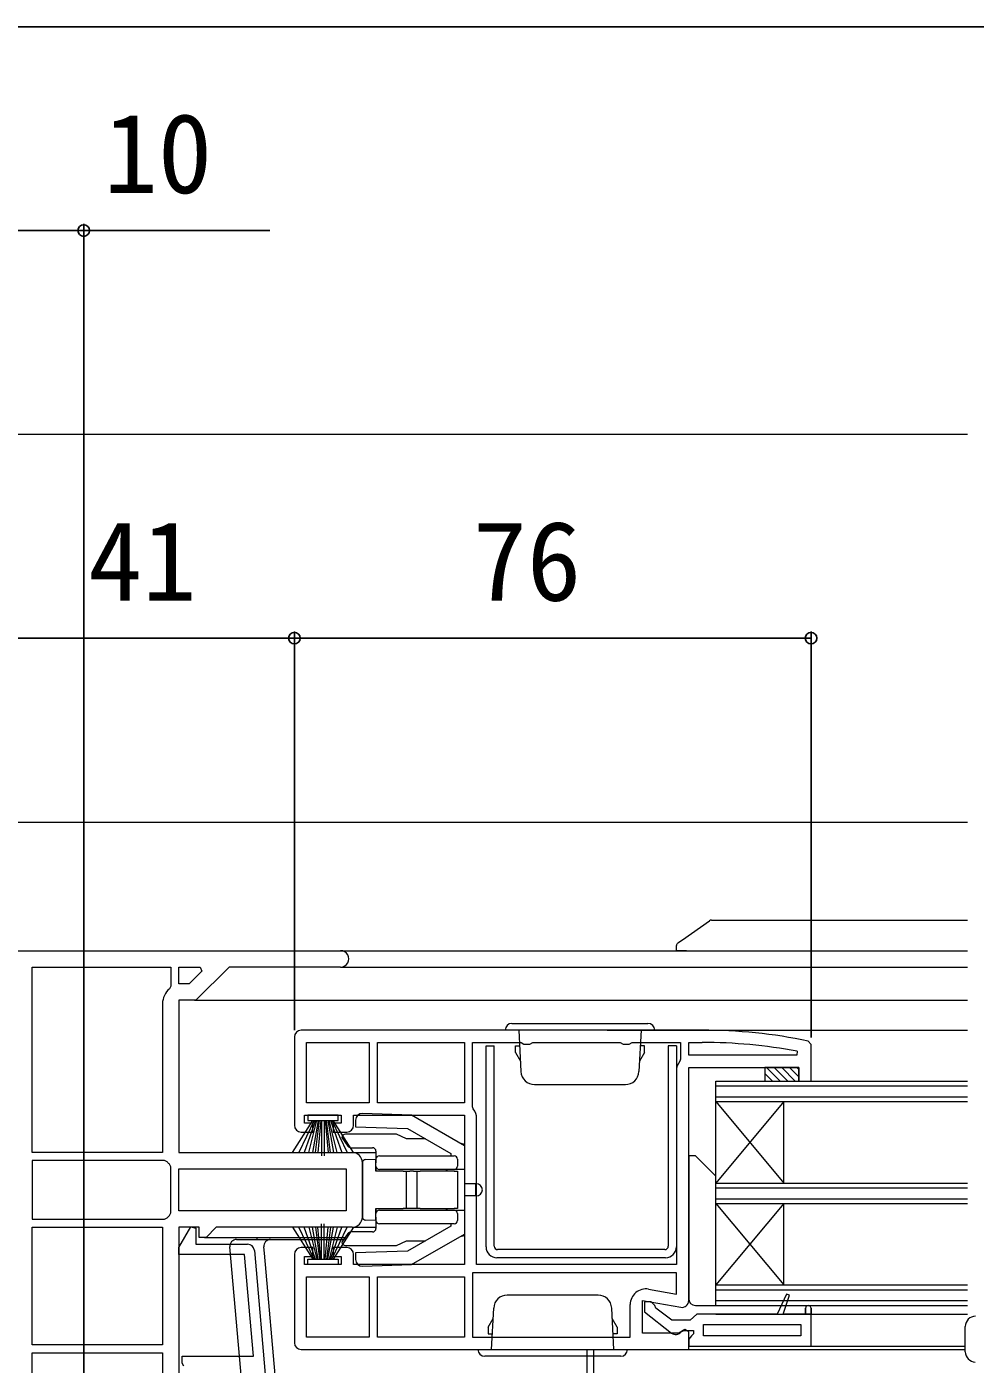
# Model space of a CAD drawing. Units: millimetres, scale not verified. Extents: x -700 to 700, y -1044 to 1038.
# Drawn here: x 56.6 to 196.2, y -581.3 to -384.4 of the extents above; entities that cross this region are included whole.
import ezdxf
from ezdxf.enums import TextEntityAlignment as Align

# ---------------------------------------------------------------- set-up
doc = ezdxf.new("R2010")
doc.units = ezdxf.units.MM
doc.header["$LTSCALE"] = 6
for name, color, linetype, lineweight in [('0-2_YKK_11', 7, 'Continuous', 18), ('0-4_YKK_12', 2, 'Continuous', 18), ('0-5_YKK_13', 4, 'Continuous', 18)]:
    doc.layers.add(name, color=color, linetype=linetype, lineweight=lineweight)
doc.layers.add('0-7_YKK_D', color=6, linetype='Continuous')
doc.styles.add('ＭＳ ゴシック', font='')
doc.styles.get('ＭＳ ゴシック').set_extended_font_data('MS Gothic')

msp = doc.modelspace()

# ---------------------------------------------------------------- linework, layer by layer
at = {"layer": '0-2_YKK_11'}
for p, q in [((96, -533.1), (96, -546.1)), ((156, -532.1), (97, -532.1)), ((169.95, -535.205), (169.894, -535.8)), ((152.2, -538.1), (152.2, -566.6)), ((96, -565.1), (96, -578.1))]:
    msp.add_line(p, q, dxfattribs=at)
at = {"layer": '0-2_YKK_11', "color": 211}
for p, q in [((106, -551.6), (106, -559.6)), ((90.105, -564.513), (92.996, -597.557))]:
    msp.add_line(p, q, dxfattribs=at)
for points in [[(55, -597.9), (55, -520.4), (102.8, -520.4)], [(57.4, -550.1), (57.4, -522.8), (77.8, -522.8), (77.8, -525.608), (77.624, -525.989)], [(102.8, -522.8), (86.4, -522.8), (81.5, -527.7), (79, -527.7), (79, -550.1), (104.5, -550.1)], [(76.6, -528.2), (76.6, -550.1), (57.4, -550.1)], [(77.289, -551.477), (76.908, -551.3), (57.4, -551.3), (57.4, -559.9)], [(77.624, -559.389), (77.8, -559.008), (77.8, -552.192), (77.624, -551.811)], [(57.4, -559.9), (76.908, -559.9), (77.289, -559.724)], [(79.75, -581.533), (79.5, -581.1), (79.5, -580.1), (89.963, -580.1), (88.651, -565.1), (79, -565.1), (79, -564.064), (80.75, -561.033), (81.5, -561.234), (81.5, -563.6), (89.109, -563.6)], [(104.5, -561.1), (84.5, -561.1), (83, -562.6), (82, -562.6), (82, -561.1), (79, -561.1), (79, -612.1), (82, -612.1), (82, -610.6), (83, -610.6), (84.5, -612.1), (104.5, -612.1)], [(64.5, -598), (57.4, -598), (57.4, -579.6), (76.6, -579.6)], [(76.6, -579.6), (76.6, -612.1), (67.4, -612.1), (67.4, -600.9)]]:
    msp.add_lwpolyline(points, dxfattribs=at)
for points in [[(79, -522.8), (82.133, -522.8), (82.389, -523.417), (80.506, -525.3), (79, -525.3)], [(79, -552.5), (103.6, -552.5), (103.6, -558.7), (79, -558.7)], [(76.6, -578.4), (57.4, -578.4), (57.4, -561.1), (76.6, -561.1)]]:
    msp.add_lwpolyline(points, close=True, dxfattribs=at)
at = {"layer": '0-2_YKK_11'}
for points in [[(97.8, -533.9), (107, -533.9), (107, -542.8), (97.8, -542.8)], [(108.2, -533.9), (121, -533.9), (121, -542.8), (108.2, -542.8)], [(107, -577.3), (97.8, -577.3), (97.8, -568.4), (107, -568.4)], [(108.2, -568.4), (121, -568.4), (121, -577.3), (108.2, -577.3)], [(168.384, -570.933), (167, -573.9), (167.883, -573.9), (168.845, -571.12)], [(156.2, -575.4), (170.5, -575.4), (170.5, -577.1), (156.2, -577.1)]]:
    msp.add_lwpolyline(points, close=True, dxfattribs=at)
for points in [[(122.307, -543.677), (122.2, -543.368), (122.2, -533.9), (129.334, -533.9), (129.767, -534.15), (130.633, -534.15), (131.066, -533.9), (143.934, -533.9), (144.367, -534.15), (145.233, -534.15), (145.666, -533.9), (152.8, -533.9), (152.8, -536.368), (152.693, -536.677)], [(154, -571.9), (154, -537.6), (170.2, -537.6), (170.2, -539.6), (172, -539.6), (172, -534.187), (171.601, -533.697)], [(169.894, -535.8), (154, -535.8), (154, -533.9), (156, -533.9)], [(97, -547.1), (98.7, -547.1), (98.7, -545.8), (97.5, -545.8), (97.5, -544.6), (102.9, -544.6), (102.9, -545.8), (101.7, -545.8), (101.7, -547.1), (103.7, -547.1)], [(104.7, -546.1), (104.7, -544.6), (121, -544.6), (121, -566.6), (104.7, -566.6), (104.7, -565.1)], [(152.2, -566.6), (122.8, -566.6), (122.8, -545.1)], [(103.7, -564.1), (101.7, -564.1), (101.7, -565.4), (102.9, -565.4), (102.9, -566.6), (97.5, -566.6), (97.5, -565.4), (98.7, -565.4), (98.7, -564.1), (97, -564.1)], [(152.2, -567.8), (122.2, -567.8), (122.2, -577.3), (145.4, -577.3), (145.4, -572.489)], [(148.099, -570.224), (152.2, -570.947), (152.2, -567.8)], [(97, -579.1), (154, -579.1), (154, -576.477), (153.424, -576.158), (152.557, -576.7), (147.2, -576.7), (147.2, -571.893), (152.826, -572.885)], [(171.2, -573), (171.2, -573.9), (167.883, -573.9), (168.845, -571.12), (168.384, -570.933), (167, -573.9), (155.2, -573.9), (154.703, -574.35), (154.205, -574.8), (151.5, -574.8), (149.192, -572.997), (149, -572.602), (148.5, -572.1), (147.5, -572.1), (147.5, -573.579), (151.48, -576.688)], [(154, -578.6), (172, -578.6), (172, -573), (172, -573.9), (171.2, -573.9), (171.2, -573)], [(152.896, -576.5), (153.296, -576.3), (154.7, -576.3), (154.7, -576.806), (154.438, -577.104), (154, -577.6), (154, -578.6)]]:
    msp.add_lwpolyline(points, dxfattribs=at)
at = {"layer": '0-2_YKK_11', "color": 211}
for centre, radius, start, end in [((102.8, -521.6), 1.2, 269.99999, 90.00001), ((79.5, -528.2), 2.9, 130.32022, 180.00001), ((104.5, -551.6), 1.5, 0.00001, 89.99999), ((79.5, -549.6), 2.9, 220.32022, 229.67978), ((79.5, -561.6), 2.9, 130.32022, 139.67978), ((104.5, -559.6), 1.5, 270.00001, 359.99999), ((89.109, -564.6), 1, 5.00001, 90.00002)]:
    msp.add_arc(centre, radius, start, end, dxfattribs=at)
at = {"layer": '0-2_YKK_11'}
for centre, radius, start, end in [((97, -533.1), 1, 90.00001, 179.99999), ((156, -609.1), 77, 78.31011, 90), ((156, -609.1), 75.2, 79.30948, 90.00001), ((154.5, -538.1), 2.3, 141.7868, 180), ((120.5, -545.1), 2.3, 0, 38.2132), ((97, -546.1), 1, 180.00001, 269.99999), ((103.7, -546.1), 1, 270.00001, 359.99999), ((97, -565.1), 1, 90.00001, 179.99999), ((103.7, -565.1), 1, 0.00001, 89.99999), ((147.7, -572.489), 2.3, 80.00001, 179.99999), ((153, -571.9), 1, 260.00002, 0), ((171.6, -573), 0.4, 359.99999, 180.00001), ((171.6, -573), 0.4, 359.99999, 180.00001), ((152.096, -575.9), 1, 232.00002, 323.13011), ((97, -578.1), 1, 180.00001, 269.99999)]:
    msp.add_arc(centre, radius, start, end, dxfattribs=at)
at = {"layer": '0-4_YKK_12'}
for p, q in [((195, -444.4), (43.5, -444.4)), ((195, -501.55), (43, -501.55)), ((102.8, -520.4), (195, -520.4)), ((102.8, -522.8), (195, -522.8)), ((81.293, -527.7), (195, -527.7)), ((142, -532.1), (195, -532.1)), ((158, -540.3), (195, -540.3)), ((158, -541.9), (195, -541.9)), ((158, -542.6), (195, -542.6)), ((158, -542.6), (168, -554.6)), ((104.5, -550.1), (108, -550.1)), ((158, -554.6), (195, -554.6)), ((158, -555.3), (195, -555.3)), ((158, -556.9), (195, -556.9)), ((158, -557.6), (195, -557.6)), ((168, -557.6), (158, -569.6)), ((158, -557.6), (168, -569.6)), ((168, -569.6), (168, -557.6)), ((82.793, -562.6), (103.468, -562.6)), ((104.5, -561.1), (108, -561.1)), ((158, -569.6), (195, -569.6)), ((158, -570.3), (195, -570.3)), ((158, -571.9), (195, -571.9)), ((158, -572.6), (195, -572.6)), ((158, -573.9), (195, -573.9)), ((156.5, -578.6), (194.7, -578.6)), ((134.7, -579.1), (194.7, -579.1)), ((140, -579.1), (140, -610.6))]:
    msp.add_line(p, q, dxfattribs=at)
for points in [[(158, -572.6), (158, -539.6), (195, -539.6)], [(168, -554.6), (168, -542.6), (158, -554.6)]]:
    msp.add_lwpolyline(points, dxfattribs=at)
at = {"layer": '0-5_YKK_13'}
for p, q in [((153.069, -518.802), (157.071, -515.991)), ((157.358, -515.9), (195, -515.9)), ((152.426, -519.254), (153.069, -518.802)), ((153.7, -520.4), (195, -520.4)), ((128, -531.1), (148, -531.1)), ((149, -532.1), (127, -532.1)), ((129, -532.1), (129.32, -538.205)), ((147, -532.1), (146.68, -538.205)), ((124.2, -564), (124.2, -534.4)), ((124.2, -534.4), (125.4, -534.4)), ((125.4, -563.9), (125.4, -534.4)), ((128.5, -535.3), (128.5, -534.4)), ((128.5, -535.4), (128.5, -534.4)), ((128.5, -534.4), (129.121, -534.4)), ((128.5, -535.4), (129.24, -536.682)), ((147.5, -535.4), (146.76, -536.682)), ((147.5, -534.4), (146.88, -534.4)), ((147.5, -535.4), (147.5, -534.4)), ((152.2, -534.4), (152.2, -564)), ((166.323, -539.6), (165.2, -538.478)), ((167.445, -539.6), (165.445, -537.6)), ((168.568, -539.6), (166.568, -537.6)), ((169.69, -539.6), (167.69, -537.6)), ((170.2, -538.987), (168.813, -537.6)), ((170.2, -537.865), (169.935, -537.6)), ((131.317, -540.1), (144.683, -540.1)), ((102.45, -544.6), (97.95, -544.6)), ((113.206, -544.6), (106, -544.348)), ((121, -549.1), (113.206, -544.6)), ((95.728, -550.1), (98.7, -545.4)), ((98.9, -545.4), (96.642, -550.1)), ((99.1, -545.4), (97.436, -550.1)), ((98.111, -550.1), (99.3, -545.4)), ((99.5, -545.4), (98.668, -550.1)), ((99.106, -550.1), (99.7, -545.4)), ((99.9, -545.4), (99.425, -550.1)), ((100, -545.4), (100, -550.6)), ((100.4, -545.4), (100.4, -550.6)), ((100.5, -545.4), (100.976, -550.1)), ((101.294, -550.1), (100.7, -545.4)), ((100.9, -545.4), (101.732, -550.1)), ((102.289, -550.1), (101.1, -545.4)), ((101.3, -545.4), (102.964, -550.1)), ((101.5, -545.4), (103.759, -550.1)), ((104.672, -550.1), (101.7, -545.4)), ((105, -545.348), (105, -546.315)), ((105, -546.315), (112.638, -546.582)), ((112.638, -546.582), (119, -550.255)), ((103, -547.9), (103.852, -549.177)), ((111, -547.4), (103.5, -547.4)), ((112.5, -548.1), (111, -547.4)), ((115.268, -548.1), (112.5, -548.1)), ((121, -548.904), (120.366, -548.734)), ((121, -549.1), (121, -548.904)), ((121, -549.1), (121, -552.6)), ((104.268, -549.4), (107.5, -549.4)), ((108, -549.9), (108, -551.1)), ((108, -552.1), (108, -551.1)), ((108.5, -550.6), (112.143, -550.6)), ((112.143, -550.6), (119.5, -550.6)), ((119, -550.255), (119, -550.6)), ((120, -551.1), (120, -552.1)), ((158, -553.6), (155, -550.6)), ((106, -559.574), (106, -551.626)), ((108, -552.85), (108, -551.6)), ((108, -552.1), (108, -552.85)), ((112, -552.85), (108, -552.85)), ((112.143, -552.6), (108.5, -552.6)), ((112, -552.85), (112.5, -552.85)), ((119.5, -552.6), (112.143, -552.6)), ((112.5, -558.35), (112.5, -552.85)), ((112.5, -552.85), (113, -552.85)), ((113.5, -552.85), (113, -552.85)), ((113.5, -552.85), (114, -552.85)), ((114, -552.85), (114.5, -552.85)), ((119.5, -552.85), (114.5, -552.85)), ((121, -552.6), (119.5, -552.6)), ((119.5, -552.85), (120, -552.85)), ((121, -552.6), (121, -552.9)), ((121, -552.9), (121, -558.3)), ((122.7, -554.711), (121, -554.696)), ((122.7, -556.489), (122.7, -554.711)), ((122.7, -554.711), (122.709, -554.711)), ((122.7, -556.489), (121, -556.504)), ((122.709, -556.489), (122.7, -556.489)), ((108, -558.35), (112, -558.35)), ((108, -559.6), (108, -558.35)), ((108, -558.35), (108, -559.1)), ((108, -560.1), (108, -559.1)), ((108.5, -558.6), (112.143, -558.6)), ((112.5, -558.35), (112, -558.35)), ((112.143, -558.6), (119.5, -558.6)), ((113, -558.35), (112.5, -558.35)), ((113.5, -558.35), (113, -558.35)), ((114.5, -558.35), (114, -558.35)), ((114.5, -558.35), (119.5, -558.35)), ((119.5, -558.6), (121, -558.6)), ((120, -559.1), (120, -560.1)), ((121, -558.3), (121, -558.6)), ((121, -558.6), (121, -562.1)), ((100, -565.8), (100, -560.6)), ((100.4, -565.8), (100.4, -560.6)), ((108, -560.1), (106.491, -560.074)), ((108, -559.6), (108, -560.1)), ((108, -560.1), (108, -561.3)), ((112.143, -560.6), (108.5, -560.6)), ((119.5, -560.6), (112.143, -560.6)), ((119, -560.945), (112.638, -564.619)), ((119, -560.6), (119, -560.945)), ((87.5, -562.9), (92.5, -562.9)), ((90.5, -562.9), (90.5, -562.6)), ((92.5, -562.9), (103.267, -562.9)), ((95.728, -561.1), (98.7, -565.8)), ((98.9, -565.8), (96.642, -561.1)), ((99.1, -565.8), (97.436, -561.1)), ((98.111, -561.1), (99.3, -565.8)), ((99.5, -565.8), (98.668, -561.1)), ((99.106, -561.1), (99.7, -565.8)), ((99.9, -565.8), (99.425, -561.1)), ((100.5, -565.8), (100.976, -561.1)), ((101.294, -561.1), (100.7, -565.8)), ((100.9, -565.8), (101.732, -561.1)), ((102.289, -561.1), (101.1, -565.8)), ((101.3, -565.8), (102.964, -561.1)), ((101.5, -565.8), (103.759, -561.1)), ((104.672, -561.1), (101.7, -565.8)), ((103.852, -562.023), (103, -563.3)), ((107.5, -561.8), (104.268, -561.8)), ((113.206, -566.6), (121, -562.1)), ((120.366, -562.466), (121, -562.296)), ((121, -562.296), (121, -562.1)), ((89.085, -593.487), (86.504, -563.987)), ((91.584, -564.9), (91.504, -563.987)), ((93.758, -589.749), (91.584, -564.9)), ((103.5, -563.8), (111, -563.8)), ((112.638, -564.619), (105, -564.885)), ((105, -564.885), (105, -565.852)), ((111, -563.8), (112.5, -563.1)), ((112.5, -563.1), (115.268, -563.1)), ((150.5, -564.4), (125.9, -564.4)), ((102.45, -566.6), (97.95, -566.6)), ((106, -566.852), (113.206, -566.6)), ((150.6, -565.6), (125.8, -565.6)), ((140.683, -571.1), (127.317, -571.1)), ((124.5, -575.8), (125.24, -574.518)), ((125, -579.1), (125.32, -572.995)), ((143, -579.1), (142.68, -572.995)), ((143.5, -575.8), (142.76, -574.518)), ((124.5, -575.8), (124.5, -576.8)), ((124.5, -576.8), (125.121, -576.8)), ((143.5, -576.8), (142.88, -576.8)), ((143.5, -575.8), (143.5, -576.8)), ((143.5, -575.9), (143.5, -576.8)), ((194.7, -579.444), (194.7, -575.7)), ((123, -579.1), (145, -579.1)), ((144, -580.1), (124, -580.1)), ((139, -579.1), (139, -589.749))]:
    msp.add_line(p, q, dxfattribs=at)
for points in [[(153.7, -520.4), (152.2, -520.4), (152.213, -519.654)], [(152.2, -534.4), (151, -534.4), (151, -563.9)], [(97.95, -544.6), (97.95, -545.4), (102.45, -545.4), (102.45, -544.6)], [(106.491, -551.126), (108, -551.1), (108, -551.6)], [(155, -550.6), (154, -550.6), (154, -571.6)], [(114, -552.85), (114, -558.35), (113.5, -558.35)], [(120, -552.85), (120, -558.35), (119.5, -558.35)], [(155, -572.6), (158, -572.6), (158, -553.6)], [(97.95, -566.6), (97.95, -565.8), (102.45, -565.8), (102.45, -566.6)]]:
    msp.add_lwpolyline(points, dxfattribs=at)
msp.add_lwpolyline([(165.2, -537.6), (165.2, -539.6), (170.2, -539.6), (170.2, -537.6)], close=True, dxfattribs=at)
for centre, radius, start, end in [((157.358, -516.4), 0.5, 90, 125.08621), ((152.713, -519.663), 0.5, 125.08621, 179), ((128, -532.1), 1, 90, 180), ((148, -532.1), 1, 0, 90), ((131.317, -538.1), 2, 183, 270), ((144.683, -538.1), 2, 270, 357), ((106, -545.348), 1, 90, 180), ((103.5, -547.9), 0.5, 90, 180), ((104.268, -548.9), 0.5, 213.69007, 270), ((106.5, -551.626), 0.5, 91, 180), ((107.5, -549.9), 0.5, 0, 90), ((108.5, -551.1), 0.5, 90, 180), ((119.5, -551.1), 0.5, 0, 90), ((108.5, -552.1), 0.5, 180, 270), ((118.7, -553.1), 0.5, 90, 150), ((119.5, -552.1), 0.5, 270, 0), ((122.7, -555.711), 1, 6.36543, 89.5), ((122.7, -555.489), 1, 270.5, 353.63457), ((108.5, -559.1), 0.5, 90, 180), ((118.7, -558.1), 0.5, 210, 270), ((119.5, -559.1), 0.5, 0, 90), ((106.5, -559.574), 0.5, 180, 269), ((108.5, -560.1), 0.5, 180, 270), ((119.5, -560.1), 0.5, 270, 0), ((87.5, -563.9), 1, 90, 185), ((92.5, -563.9), 1, 90, 185), ((104.268, -562.3), 0.5, 90, 146.30993), ((107.5, -561.3), 0.5, 270, 0), ((103.5, -563.3), 0.5, 180, 270), ((125.8, -564), 1.6, 180, 270), ((125.9, -563.9), 0.5, 180, 270), ((150.5, -563.9), 0.5, 270, 0), ((150.6, -564), 1.6, 270, 0), ((106, -565.852), 1, 180, 270), ((127.317, -573.1), 2, 90, 177), ((140.683, -573.1), 2, 3, 90), ((155, -571.6), 1, 180, 270), ((196.2, -575.7), 1.5, 90, 180), ((124, -579.1), 1, 180, 270), ((144, -579.1), 1, 270, 0), ((196.2, -579.444), 1.5, 180, 268.36342)]:
    msp.add_arc(centre, radius, start, end, dxfattribs=at)
at = {"layer": '0-7_YKK_D'}
for p, q in [((55, -384.4), (465, -384.4)), ((65, -599.4), (65, -413.4)), ((55, -474.4), (96, -474.4)), ((96, -532.1), (96, -473.4)), ((96, -532.1), (96, -473.4)), ((96, -474.4), (172, -474.4)), ((172, -533.187), (172, -473.4))]:
    msp.add_line(p, q, dxfattribs=at)
msp.add_lwpolyline([(55, -414.4), (65, -414.4), (92.4, -414.4)], dxfattribs=at)
for centre in [(65, -414.4), (96, -474.4), (96, -474.4), (172, -474.4)]:
    msp.add_circle(centre, 0.85, dxfattribs=at)

# ---------------------------------------------------------------- texts
at = {"layer": '0-7_YKK_D', "style": 'ＭＳ ゴシック'}
for s, p in [('10', (67.946, -412.4)), ('41', (65.636, -472.4)), ('76', (122.227, -472.4))]:
    msp.add_text(s, height=11.73, dxfattribs=at).set_placement(p, align=Align.BOTTOM_LEFT)

doc.saveas('drawing.dxf')
